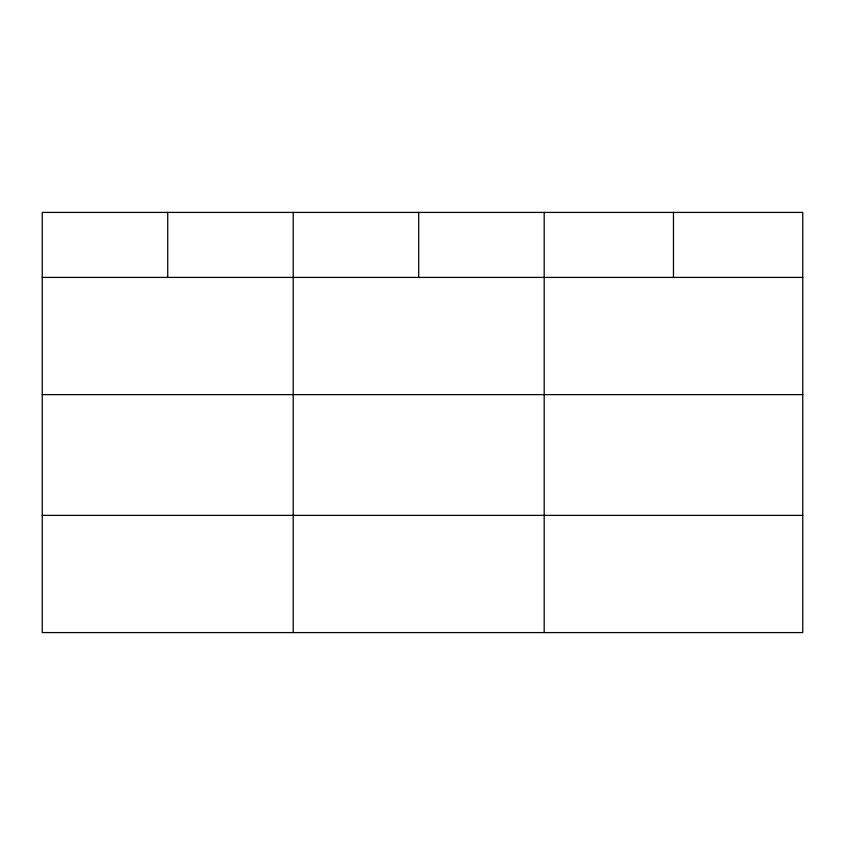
<?xml version="1.0" encoding="UTF-8"?>
<svg xmlns="http://www.w3.org/2000/svg" width="845" height="845" viewBox="0 0 845 845"><rect width="100%" height="100%" fill="white"/><g stroke="black" fill="none" stroke-linecap="round" stroke-linejoin="round"><path stroke-width="1.27" d="M802.75 394.626L802.75 212.412L42.25 212.412L42.25 632.588L802.75 632.588L802.75 394.626L42.25 394.626M42.25 277.413L802.75 277.413M42.25 515.376L802.75 515.376M673.465 212.412L673.465 277.413M544.18 212.412L544.18 632.588M418.697 212.412L418.697 277.413M293.215 212.412L293.215 632.588M167.732 212.412L167.732 277.413"/></g></svg>
